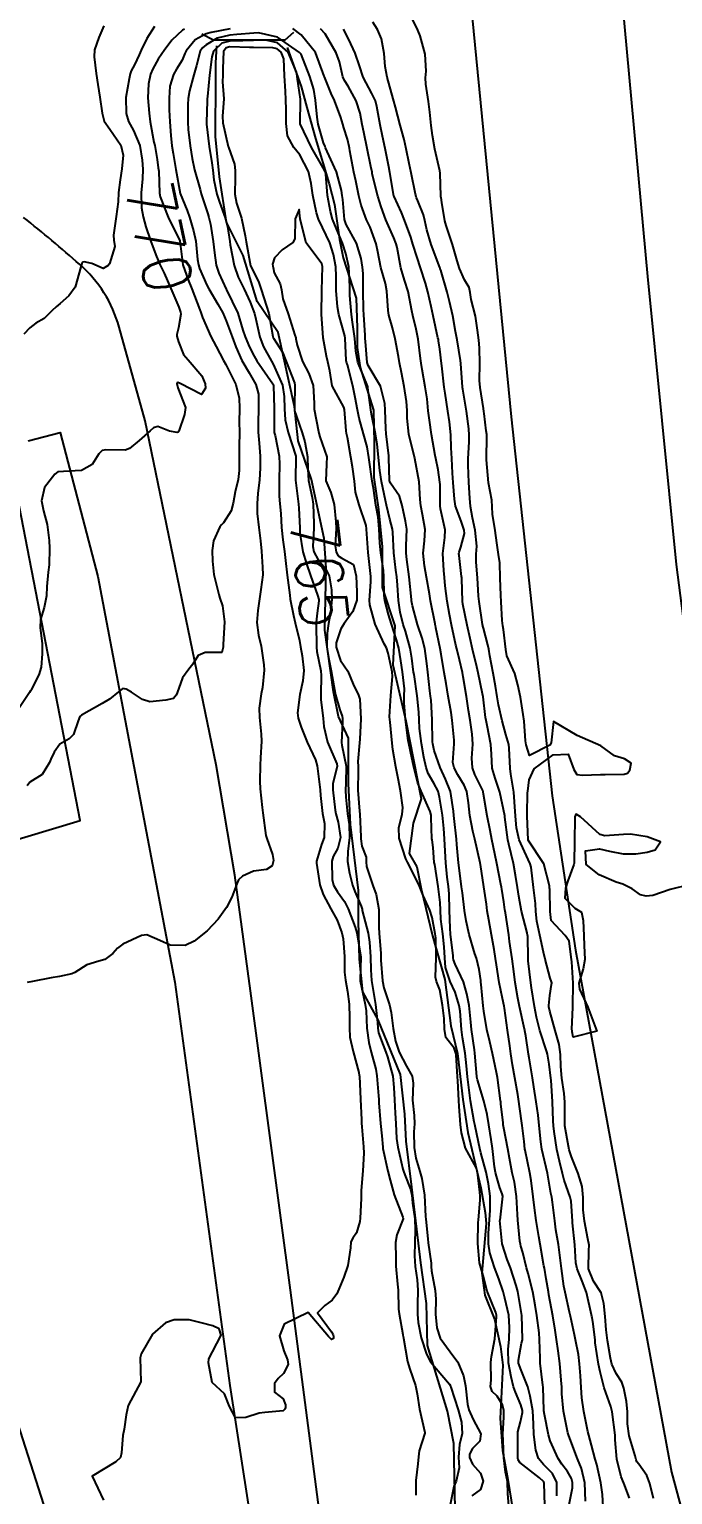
# Model space of a CAD drawing. Header units: metres. Extents: x 318500 to 325275, y 7408834 to 7428799.
# Drawn here: x 321508 to 321562.2, y 7423663.8 to 7423787.1 of the extents above; entities that cross this region are included whole.
import ezdxf
from ezdxf.enums import TextEntityAlignment as Align

# ---------------------------------------------------------------- set-up
doc = ezdxf.new("R2010")
doc.units = ezdxf.units.M
doc.header["$MEASUREMENT"] = 0
for name, color, linetype in [('Cotas', 45, 'Continuous'), ('Curvas de Nivel 1m', 11, 'Continuous'), ('Curvas de Nivel 5m', 15, 'Continuous'), ('Edificações', 30, 'Continuous'), ('Estação', 45, 'Continuous'), ('Hidrografia', 140, 'Continuous'), ('Pontes_Viadutos_Tubos', 190, 'Continuous'), ('Vias Primárias', 230, 'Continuous')]:
    doc.layers.add(name, color=color, linetype=linetype)
doc.styles.add('Style-STANDARD', font='STANDARD.shx')

msp = doc.modelspace()

# ---------------------------------------------------------------- linework, layer by layer
at = {"layer": 'Curvas de Nivel 1m', "flags": 128}
for points, elevation in [([(321514.28, 7423787.36), (321513.87, 7423786.4), (321513.51, 7423785.36), (321513.48, 7423784.77), (321513.66, 7423783.36), (321513.8, 7423782.42), (321513.97, 7423781.36), (321514.15, 7423780.03), (321514.33, 7423779.35), (321514.8, 7423778.68), (321515.72, 7423777.34), (321515.92, 7423776.48), (321515.82, 7423775.33), (321515.66, 7423774.42), (321515.53, 7423773.34), (321515.49, 7423772.57), (321515.33, 7423771.34), (321515.11, 7423769.77), (321515.13, 7423769.34), (321515.21, 7423768.8), (321514.78, 7423767.35), (321514.65, 7423767.2), (321514.24, 7423766.95), (321513.27, 7423767.36), (321512.65, 7423767.52), (321512.53, 7423767.49), (321512.44, 7423767.37), (321512.36, 7423767.09), (321511.87, 7423765.38), (321511.36, 7423764.65), (321510.61, 7423764.01), (321510.27, 7423763.74), (321509.95, 7423763.41), (321509.26, 7423762.75), (321508.58, 7423762.36), (321508.06, 7423761.95), (321507.56, 7423761.44)], 771), ([(321560.55, 7423663.45), (321560.24, 7423664.72), (321560, 7423665.41), (321559.32, 7423666.35), (321559.15, 7423666.56), (321559.09, 7423666.73), (321559.01, 7423667.05), (321558.52, 7423668.74), (321558.37, 7423669.74), (321558.36, 7423670.75), (321558.28, 7423671.63), (321558.06, 7423672.75), (321557.89, 7423673.24), (321557.42, 7423673.99), (321557.06, 7423674.76), (321556.93, 7423675.27), (321556.69, 7423676.77), (321556.57, 7423677.66), (321556.48, 7423678.77), (321556.38, 7423679.88), (321556.14, 7423680.77), (321555.52, 7423681.75), (321555.09, 7423682.79), (321555.11, 7423684.34), (321555.13, 7423684.79), (321555.04, 7423685.31), (321554.74, 7423686.79), (321554.65, 7423687.75), (321554.64, 7423688.79), (321554.54, 7423689.71), (321554.21, 7423690.8), (321553.66, 7423692.2), (321553.46, 7423692.81), (321553.39, 7423693.1), (321553.08, 7423694.82), (321553.08, 7423696.18), (321553.09, 7423696.82), (321553.03, 7423697.53), (321552.85, 7423698.82), (321552.77, 7423699.82), (321552.74, 7423700.83), (321552.63, 7423701.67), (321552.28, 7423702.83), (321551.82, 7423704.47), (321551.75, 7423704.84), (321551.74, 7423704.93), (321551.84, 7423705.78), (321551.98, 7423706.72), (321551.99, 7423706.84), (321551.97, 7423706.94), (321551.86, 7423707.24), (321551.44, 7423708.84), (321551.31, 7423709.43), (321550.98, 7423710.85), (321550.73, 7423712.05), (321550.66, 7423712.85), (321550.62, 7423713.52), (321550.47, 7423714.86), (321550.26, 7423716.59), (321550.18, 7423716.87), (321550, 7423717.23), (321549.25, 7423718.88), (321549.03, 7423719.88), (321548.95, 7423720.88), (321548.87, 7423722.07), (321548.79, 7423722.88), (321548.55, 7423724.42), (321548.5, 7423724.89), (321548.41, 7423726.59), (321548.37, 7423726.89), (321548.13, 7423727.74), (321547.82, 7423728.89), (321547.52, 7423730.25), (321547.41, 7423730.9), (321547.26, 7423731.82), (321547.07, 7423732.91), (321546.78, 7423734.35), (321546.69, 7423734.91), (321546.62, 7423735.3), (321546.25, 7423736.68), (321546.2, 7423736.87), (321546.19, 7423736.92), (321546.17, 7423737.01), (321545.88, 7423738.93), (321545.83, 7423739.38), (321545.74, 7423740.93), (321545.64, 7423742.25), (321545.63, 7423742.93), (321545.68, 7423743.59), (321545.56, 7423744.93), (321545.33, 7423745.98), (321545.16, 7423746.94), (321545.1, 7423747.64), (321545.01, 7423748.94), (321544.96, 7423750.41), (321544.97, 7423750.94), (321545.04, 7423752.36), (321545.04, 7423752.94), (321545, 7423753.47), (321544.81, 7423754.95), (321544.52, 7423756.79), (321544.49, 7423756.95), (321544.49, 7423756.98), (321544.34, 7423758.95), (321544.3, 7423759.2), (321544.02, 7423760.96), (321543.9, 7423761.64), (321543.66, 7423762.96), (321543.4, 7423764.18), (321543.19, 7423764.96), (321542.65, 7423766.81), (321542.61, 7423766.93), (321542.6, 7423766.97), (321542.57, 7423767.05), (321541.85, 7423768.98), (321541.48, 7423770.21), (321541.31, 7423770.99), (321541.2, 7423771.48), (321540.73, 7423772.64), (321540.61, 7423772.89), (321540.57, 7423773), (321540.52, 7423773.22), (321540.16, 7423775.01), (321539.99, 7423775.79), (321539.74, 7423777.02), (321539.58, 7423777.8), (321539.24, 7423779.02), (321538.83, 7423780.52), (321538.7, 7423781.03), (321538.64, 7423781.23), (321538.15, 7423783.04), (321537.96, 7423783.96), (321537.89, 7423785.04), (321537.67, 7423786.28), (321537.33, 7423787.05), (321536.93, 7423787.67)], 771), ([(321563.55, 7423715.1), (321561.96, 7423714.71), (321560.49, 7423714.19), (321559.95, 7423714.15), (321559.46, 7423714.24), (321558.75, 7423714.75), (321557.97, 7423715.16), (321557.41, 7423715.33), (321555.98, 7423715.95), (321554.9, 7423716.8), (321554.84, 7423717.97), (321556.01, 7423718.12), (321556.85, 7423717.94), (321558, 7423717.7), (321559.06, 7423717.69), (321560.01, 7423717.85), (321560.7, 7423718.04), (321561.15, 7423718.72), (321560.02, 7423719.13), (321558.62, 7423719.35), (321558.03, 7423719.33), (321556.45, 7423719.21), (321556.03, 7423719.34), (321554.4, 7423720.81), (321554.04, 7423721.05), (321553.95, 7423720.91), (321553.93, 7423720.81), (321553.93, 7423720.7), (321553.9, 7423718.81), (321553.88, 7423716.93), (321553.86, 7423716.81), (321553.35, 7423715.43), (321553.14, 7423714.82), (321553.09, 7423713.97), (321553.94, 7423713.12), (321554.51, 7423712.8), (321554.63, 7423712.1), (321554.69, 7423710.8), (321554.72, 7423709.98), (321554.77, 7423708.8), (321554.63, 7423708.04), (321554.28, 7423706.81), (321554.33, 7423706.33), (321555.03, 7423704.79), (321555.8, 7423702.78), (321553.79, 7423702.28), (321553.72, 7423702.73), (321553.7, 7423702.81), (321553.68, 7423702.93), (321553.77, 7423704.81), (321553.77, 7423704.87), (321553.79, 7423706.81), (321553.67, 7423708.61), (321553.66, 7423708.81), (321553.45, 7423710.36), (321553.13, 7423710.82), (321551.93, 7423712.1), (321551.87, 7423712.84), (321551.82, 7423714.7), (321551.81, 7423714.84), (321551.8, 7423715.01), (321551.33, 7423716.85), (321550.02, 7423718.84), (321550.01, 7423718.87), (321550, 7423718.89), (321549.91, 7423720.87), (321549.91, 7423721), (321549.96, 7423722.87), (321549.97, 7423722.97), (321550.08, 7423723.93), (321550.52, 7423724.86), (321552.11, 7423726.03), (321553.38, 7423726.09), (321553.84, 7423724.81), (321554.09, 7423724.37), (321554.59, 7423724.31), (321556.09, 7423724.39), (321556.49, 7423724.38), (321558.09, 7423724.4), (321558.36, 7423724.49), (321558.57, 7423724.75), (321558.67, 7423725.32), (321558.11, 7423725.71), (321557.28, 7423725.94), (321556.12, 7423726.79), (321554.13, 7423727.65), (321552.15, 7423728.84), (321551.93, 7423727.03), (321551.83, 7423726.84), (321550.11, 7423725.97), (321549.83, 7423726.87), (321549.79, 7423727.21), (321549.67, 7423728.87), (321549.6, 7423729.43), (321549.35, 7423730.88), (321549.14, 7423731.93), (321548.88, 7423732.88), (321548.22, 7423734.37), (321548.12, 7423734.89), (321547.94, 7423736.58), (321547.88, 7423736.9), (321547.81, 7423737.34), (321547.73, 7423738.9), (321547.7, 7423739.48), (321547.65, 7423740.9), (321547.61, 7423742.18), (321547.52, 7423742.9), (321547.38, 7423743.87), (321547.24, 7423744.91), (321547.01, 7423746.28), (321546.98, 7423746.91), (321546.95, 7423747.47), (321546.68, 7423748.92), (321546.51, 7423750.85), (321546.51, 7423750.92), (321546.54, 7423752.85), (321546.54, 7423752.92), (321546.53, 7423752.98), (321546.47, 7423753.29), (321546.31, 7423754.74), (321546.28, 7423754.92), (321546.25, 7423755.17), (321545.97, 7423756.93), (321545.92, 7423757.54), (321545.93, 7423758.93), (321545.92, 7423760.29), (321545.86, 7423760.93), (321545.74, 7423761.77), (321545.57, 7423762.94), (321545.22, 7423764.34), (321545.13, 7423764.94), (321545.03, 7423765.34), (321544.64, 7423765.99), (321544.23, 7423766.95), (321544.03, 7423767.59), (321543.65, 7423768.96), (321543.1, 7423770.57), (321542.98, 7423770.97), (321542.73, 7423772.5), (321542.68, 7423772.92), (321542.67, 7423772.97), (321542.66, 7423773.04), (321542.6, 7423774.97), (321542.57, 7423775.17), (321542.14, 7423776.98), (321541.95, 7423778.13), (321541.83, 7423778.98), (321541.72, 7423780.1), (321541.61, 7423780.99), (321541.4, 7423782.46), (321541.38, 7423782.99), (321541.43, 7423783.55), (321541.33, 7423784.99), (321540.91, 7423786.53), (321540.73, 7423787), (321540.13, 7423788.21)], 772), ([(321524.92, 7423787.13), (321523.33, 7423786.82), (321522.91, 7423786.69), (321521.97, 7423786.19), (321521.22, 7423785.27), (321521.12, 7423785.03), (321520.88, 7423784.48), (321520.42, 7423783.72), (321520.17, 7423783.28), (321519.85, 7423782.28), (321519.78, 7423781.28), (321519.79, 7423780.31), (321519.84, 7423779.28), (321519.93, 7423778.15), (321520.02, 7423777.28), (321520.12, 7423776.62), (321520.36, 7423775.27), (321520.73, 7423773.27), (321521.3, 7423771.84), (321521.5, 7423771.26), (321521.83, 7423770.11), (321522.03, 7423769.25), (321522.19, 7423767.72), (321522.25, 7423767.25), (321522.35, 7423766.95), (321522.64, 7423766.26), (321522.95, 7423765.55), (321523.12, 7423765.23), (321523.88, 7423763.95), (321524.3, 7423763.21), (321524.59, 7423762.55), (321525.09, 7423761.2), (321525.41, 7423760.35), (321525.92, 7423759.2), (321526.53, 7423758.18), (321527.1, 7423757.18), (321527.3, 7423756.39), (321527.32, 7423755.18), (321527.27, 7423753.97), (321527.28, 7423753.18), (321527.37, 7423752.26), (321527.44, 7423751.17), (321527.45, 7423750.15), (321527.4, 7423749.18), (321527.26, 7423748.03), (321527.19, 7423747.17), (321527.21, 7423746.33), (321527.34, 7423745.17), (321527.48, 7423744.03), (321527.56, 7423743.17), (321527.66, 7423741.83), (321527.67, 7423741.17), (321527.52, 7423739.94), (321527.39, 7423739.17), (321527.26, 7423738.17), (321527.16, 7423737.17), (321527.32, 7423736.09), (321527.53, 7423735.17), (321527.76, 7423733.61), (321527.78, 7423733.16), (321527.65, 7423731.7), (321527.54, 7423731.17), (321527.37, 7423729.96), (321527.39, 7423729.17), (321527.54, 7423727.76), (321527.56, 7423727.17), (321527.49, 7423725.78), (321527.46, 7423725.17), (321527.42, 7423723.82), (321527.44, 7423723.17), (321527.61, 7423721.6), (321527.67, 7423721.16), (321527.93, 7423719.24), (321527.95, 7423719.16), (321528.01, 7423719), (321528.5, 7423717.66), (321528.57, 7423717.15), (321528.45, 7423716.68), (321527.98, 7423716.39), (321526.9, 7423716.25), (321525.97, 7423715.83), (321525.64, 7423715.51), (321525.48, 7423715.19), (321525.07, 7423714.06), (321524.61, 7423713.2), (321523.92, 7423712.22), (321522.99, 7423711.22), (321521.9, 7423710.35), (321521.13, 7423710), (321519.89, 7423710.01), (321519.02, 7423710.4), (321517.9, 7423710.88), (321517.45, 7423710.84), (321515.89, 7423710.11), (321515.45, 7423709.76), (321515.05, 7423709.33), (321514.39, 7423708.82), (321513.87, 7423708.68), (321512.86, 7423708.36), (321511.86, 7423707.73), (321511.61, 7423707.62), (321510.55, 7423707.39), (321509.85, 7423707.26), (321508.29, 7423706.97), (321507.84, 7423706.87)], 768), ([(321521.09, 7423787.1), (321520.92, 7423787), (321520.03, 7423786.15), (321519.36, 7423785.29), (321519.17, 7423785), (321518.88, 7423784.56), (321518.41, 7423783.76), (321518.22, 7423783.3), (321518.04, 7423782.49), (321518, 7423781.3), (321518.1, 7423780.02), (321518.2, 7423779.3), (321518.5, 7423777.58), (321518.58, 7423777.29), (321518.62, 7423777.14), (321518.77, 7423776.11), (321518.88, 7423775.41), (321518.9, 7423775.29), (321518.92, 7423775.13), (321518.97, 7423773.29), (321519.03, 7423772.98), (321519.71, 7423771.28), (321520.68, 7423769.27), (321520.95, 7423767.27), (321521.38, 7423766), (321521.7, 7423765.25), (321522.38, 7423763.47), (321522.45, 7423763.24), (321522.59, 7423762.82), (321523.31, 7423761.23), (321523.74, 7423760.4), (321524.36, 7423759.21), (321524.55, 7423758.88), (321525.4, 7423757.2), (321525.67, 7423756.04), (321525.7, 7423755.2), (321525.69, 7423753.99), (321525.7, 7423753.2), (321525.69, 7423751.96), (321525.67, 7423751.2), (321525.67, 7423749.95), (321525.6, 7423749.2), (321525.35, 7423748.15), (321525.17, 7423747.2), (321525.02, 7423746.56), (321524.36, 7423745.54), (321524.2, 7423745.38), (321524.06, 7423745.21), (321523.53, 7423744.03), (321523.42, 7423743.22), (321523.43, 7423742.33), (321523.55, 7423741.22), (321523.98, 7423739.52), (321524.07, 7423739.21), (321524.27, 7423738.57), (321524.44, 7423737.21), (321524.33, 7423735.31), (321524.33, 7423735.21), (321524.33, 7423735.1), (321524.22, 7423734.64), (321522.82, 7423734.63), (321522.22, 7423734.4), (321521.78, 7423733.67), (321521.46, 7423733.25), (321520.92, 7423732.52), (321520.47, 7423731.26), (321520.39, 7423731.04), (321520.17, 7423730.77), (321519.51, 7423730.62), (321518.16, 7423730.49), (321517.55, 7423730.68), (321516.63, 7423731.31), (321516.17, 7423731.57), (321515.88, 7423731.62), (321515.54, 7423731.33), (321514.78, 7423730.72), (321514.16, 7423730.34), (321512.4, 7423729.37), (321512.27, 7423729.25), (321512.14, 7423728.9), (321511.75, 7423727.75), (321511.37, 7423727.38), (321510.59, 7423726.92), (321510.1, 7423726.26), (321509.82, 7423725.67), (321509.71, 7423725.4), (321509.11, 7423724.38), (321508.07, 7423723.72), (321507.85, 7423723.42)], 769), ([(321553.43, 7423662.81), (321553.74, 7423664.36), (321553.75, 7423664.8), (321553.65, 7423665.15), (321553.31, 7423665.74), (321552.85, 7423666.35), (321552.53, 7423666.82), (321551.86, 7423668.31), (321551.71, 7423668.83), (321551.38, 7423670.52), (321551.33, 7423670.84), (321551.33, 7423670.89), (321551.26, 7423672.84), (321551.24, 7423673), (321551.02, 7423674.84), (321551.01, 7423675.27), (321550.97, 7423676.84), (321550.92, 7423677.39), (321550.74, 7423678.85), (321550.61, 7423679.73), (321550.39, 7423680.85), (321550, 7423682.38), (321549.88, 7423682.86), (321549.55, 7423684.17), (321549.4, 7423684.7), (321549.36, 7423684.86), (321549.32, 7423685.11), (321549.13, 7423686.87), (321549.1, 7423687.36), (321549.03, 7423688.87), (321548.85, 7423690.09), (321548.65, 7423690.87), (321548.44, 7423692.1), (321548.31, 7423692.88), (321547.95, 7423694.63), (321547.91, 7423694.89), (321547.89, 7423695.07), (321547.72, 7423696.66), (321547.7, 7423696.87), (321547.69, 7423696.89), (321547.68, 7423696.93), (321547.42, 7423698.89), (321547.35, 7423699.31), (321547.01, 7423700.9), (321546.78, 7423701.89), (321546.53, 7423702.91), (321546.27, 7423704.47), (321546.22, 7423704.91), (321546.06, 7423706.71), (321546.03, 7423706.92), (321546.01, 7423707.06), (321545.87, 7423707.98), (321545.65, 7423708.92), (321545.53, 7423709.28), (321545.03, 7423710.93), (321544.8, 7423712.06), (321544.65, 7423712.93), (321544.47, 7423714.42), (321544.41, 7423714.94), (321544.17, 7423716.76), (321544.15, 7423716.94), (321544.01, 7423718.5), (321543.97, 7423718.94), (321543.78, 7423720.68), (321543.74, 7423720.94), (321543.71, 7423721.28), (321543.46, 7423722.96), (321543.06, 7423723.98), (321542.59, 7423724.97), (321542.11, 7423726.39), (321541.97, 7423726.97), (321541.95, 7423727.14), (321541.94, 7423728.97), (321541.83, 7423730.64), (321541.79, 7423730.98), (321541.73, 7423731.42), (321541.56, 7423732.98), (321541.47, 7423733.72), (321541.3, 7423734.98), (321541.1, 7423735.85), (321540.7, 7423736.99), (321540.27, 7423738.57), (321540.2, 7423739), (321540.19, 7423739.09), (321539.98, 7423741), (321539.8, 7423742.48), (321539.74, 7423743.01), (321539.74, 7423743.61), (321539.8, 7423745.01), (321539.69, 7423745.69), (321539.41, 7423747.01), (321539.18, 7423747.8), (321538.41, 7423748.9), (321538.36, 7423749.03), (321538.35, 7423749.09), (321538.29, 7423751.03), (321538.28, 7423751.2), (321538.07, 7423753.03), (321538.03, 7423753.48), (321537.98, 7423755.04), (321537.95, 7423755.58), (321537.59, 7423757.04), (321536.55, 7423758.78), (321536.45, 7423759.05), (321536.33, 7423760.81), (321536.3, 7423761.05), (321536.28, 7423761.35), (321536.17, 7423763.06), (321536.15, 7423763.51), (321536.13, 7423765.06), (321536.11, 7423766.53), (321536.06, 7423767.06), (321535.94, 7423767.78), (321535.56, 7423769.07), (321534.7, 7423770.66), (321534.56, 7423771.08), (321534.4, 7423772.75), (321534.36, 7423773.09), (321534.3, 7423773.52), (321533.88, 7423775.09), (321533.09, 7423776.8), (321532.96, 7423777.11), (321532.91, 7423777.23), (321532.79, 7423777.53), (321532.34, 7423779.11), (321532.26, 7423779.68), (321532.12, 7423781.12), (321531.97, 7423782), (321531.64, 7423783.12), (321530.89, 7423784.99), (321530.77, 7423785.13), (321528.91, 7423786.43), (321527.31, 7423786.79), (321526.91, 7423786.76), (321525.48, 7423786.63), (321524.91, 7423786.59), (321523.82, 7423786.32), (321522.9, 7423785.76), (321522.61, 7423785.53), (321522.41, 7423785.25), (321522.09, 7423784.03), (321521.86, 7423783.25), (321521.49, 7423781.91), (321521.39, 7423781.26), (321521.36, 7423780.74), (321521.37, 7423779.26), (321521.4, 7423778.66), (321521.55, 7423777.26), (321521.72, 7423776.21), (321521.93, 7423775.25), (321522.39, 7423773.59), (321522.49, 7423773.24), (321522.55, 7423773.07), (321522.72, 7423772.57), (321523.04, 7423771.56), (321523.13, 7423771.23), (321523.26, 7423770.68), (321523.5, 7423769.23), (321523.61, 7423768.28), (321523.75, 7423767.22), (321523.98, 7423766.55), (321524.6, 7423765.21), (321524.63, 7423765.16), (321525.57, 7423763.2), (321526, 7423761.77), (321526.19, 7423761.19), (321526.56, 7423760.33), (321526.94, 7423759.57), (321527.17, 7423759.18), (321528.52, 7423757.24), (321528.56, 7423757.16), (321528.57, 7423757.11), (321528.63, 7423755.16), (321528.63, 7423753.31), (321528.64, 7423753.16), (321528.72, 7423752.91), (321529.04, 7423751.15), (321529.08, 7423750.5), (321529.05, 7423749.15), (321529.05, 7423747.8), (321529.1, 7423747.15), (321529.18, 7423746.34), (321529.26, 7423745.15), (321529.37, 7423744.12), (321529.49, 7423743.14), (321529.57, 7423742.39), (321529.71, 7423741.14), (321529.94, 7423739.48), (321529.99, 7423739.13), (321530.26, 7423737.75), (321530.41, 7423737.13), (321530.75, 7423735.64), (321530.85, 7423735.12), (321530.98, 7423734.36), (321531.13, 7423733.12), (321531.04, 7423732.26), (321530.8, 7423731.12), (321530.6, 7423729.57), (321530.64, 7423729.12), (321530.89, 7423728.37), (321531.42, 7423727.11), (321532.1, 7423725.6), (321532.26, 7423725.1), (321532.29, 7423724.89), (321532.5, 7423723.1), (321532.54, 7423722.62), (321532.71, 7423721.09), (321532.87, 7423720.25), (321532.84, 7423719.09), (321532.61, 7423718.49), (321532.19, 7423717.1), (321532.18, 7423716.91), (321532.46, 7423715.1), (321532.76, 7423714.29), (321533.41, 7423713.09), (321533.93, 7423712.11), (321534.32, 7423711.07), (321534.43, 7423710.55), (321534.54, 7423709.07), (321534.55, 7423707.76), (321534.62, 7423707.07), (321534.81, 7423706.11), (321534.93, 7423705.06), (321534.97, 7423703.91), (321534.96, 7423703.06), (321535, 7423702.27), (321535.27, 7423701.06), (321535.75, 7423699.3), (321535.79, 7423699.05), (321535.8, 7423699), (321535.89, 7423697.05), (321535.97, 7423695.31), (321535.99, 7423695.05), (321536.02, 7423694.73), (321536.15, 7423693.04), (321536.18, 7423692.52), (321536.09, 7423691.04), (321535.96, 7423689.38), (321535.96, 7423689.04), (321535.96, 7423688.7), (321535.88, 7423687.05), (321535.85, 7423686.78), (321535.57, 7423685.82), (321535.25, 7423685.36), (321535.08, 7423685.06), (321535.05, 7423684.56), (321534.82, 7423683.06), (321534.5, 7423682.09), (321534.08, 7423681.07), (321533.9, 7423680.68), (321533.5, 7423680.14), (321532.88, 7423679.69), (321532.28, 7423679.09), (321533.46, 7423677.48), (321533.6, 7423677.22), (321533.63, 7423677.08), (321533.61, 7423676.92), (321533.46, 7423676.83), (321533.19, 7423677.08), (321531.48, 7423679.1), (321529.47, 7423678.12), (321529.07, 7423677.14), (321529.44, 7423675.89), (321529.76, 7423675.12), (321529.8, 7423674.75), (321529.41, 7423673.98), (321528.97, 7423673.57), (321528.67, 7423673.14), (321528.67, 7423672.42), (321529.39, 7423671.84), (321529.59, 7423671.33), (321529.58, 7423671.13), (321529.53, 7423670.98), (321529.38, 7423670.83), (321527.84, 7423670.69), (321527.37, 7423670.63), (321526.25, 7423670.28), (321525.37, 7423670.25), (321524.87, 7423671.19), (321524.46, 7423672.26), (321523.4, 7423673.21), (321523.09, 7423674.88), (321523.12, 7423675.21), (321523.44, 7423675.79), (321524.17, 7423677.2), (321523.99, 7423677.73), (321523.47, 7423677.98), (321522.48, 7423678.24), (321521.47, 7423678.5), (321520.22, 7423678.5), (321519.47, 7423678.23), (321518.4, 7423677.28), (321517.44, 7423675.63), (321517.35, 7423675.29), (321517.4, 7423673.29), (321516.33, 7423671.3), (321516.16, 7423670.51), (321516, 7423669.3), (321515.88, 7423668.77), (321515.78, 7423667.31), (321515.7, 7423666.92), (321515.31, 7423666.54), (321513.3, 7423665.34), (321514.27, 7423663.32)], 767), ([(321552.42, 7423663.69), (321552.41, 7423664.82), (321552.06, 7423665.58), (321551.31, 7423666.33), (321550.88, 7423666.84), (321550.65, 7423667.52), (321550.48, 7423668.85), (321550.47, 7423669.74), (321550.39, 7423670.85), (321550.17, 7423672.08), (321549.98, 7423672.85), (321549.42, 7423674.25), (321549.2, 7423674.86), (321549.19, 7423675.11), (321549.46, 7423676.54), (321549.52, 7423676.8), (321549.52, 7423676.86), (321549.48, 7423678.86), (321549.14, 7423680.87), (321549, 7423681.39), (321548.51, 7423682.88), (321548.25, 7423683.58), (321547.81, 7423684.89), (321547.63, 7423686.84), (321547.64, 7423686.89), (321547.86, 7423688.64), (321547.87, 7423688.89), (321547.82, 7423689.09), (321547.63, 7423689.61), (321547.34, 7423690.59), (321547.26, 7423690.9), (321547.18, 7423691.37), (321547.01, 7423692.9), (321546.9, 7423693.68), (321546.7, 7423694.9), (321546.56, 7423695.76), (321546.27, 7423696.91), (321545.75, 7423698.7), (321545.7, 7423698.92), (321545.7, 7423698.97), (321545.53, 7423700.92), (321545.5, 7423701.21), (321545.24, 7423702.93), (321545.18, 7423703.55), (321545.04, 7423704.93), (321544.85, 7423705.93), (321544.56, 7423706.93), (321543.87, 7423708.41), (321543.72, 7423708.78), (321543.7, 7423708.94), (321543.69, 7423709.13), (321543.47, 7423710.95), (321543.43, 7423711.44), (321543.39, 7423712.95), (321543.35, 7423714.35), (321543.3, 7423714.95), (321543.19, 7423715.74), (321543.09, 7423716.95), (321543.03, 7423717.93), (321542.96, 7423718.96), (321542.9, 7423719.83), (321542.79, 7423720.96), (321542.55, 7423722.48), (321542.42, 7423722.97), (321542.08, 7423723.64), (321541.58, 7423724.47), (321541.42, 7423724.98), (321541.24, 7423725.85), (321541.02, 7423726.99), (321540.87, 7423728.26), (321540.84, 7423728.99), (321540.8, 7423729.63), (321540.66, 7423730.99), (321540.4, 7423732.8), (321540.37, 7423733), (321540.22, 7423734.17), (321540.07, 7423735), (321539.67, 7423736.43), (321539.49, 7423737.01), (321539.23, 7423738.05), (321539.09, 7423739.02), (321539.01, 7423740.31), (321538.95, 7423741.02), (321538.87, 7423741.58), (321538.69, 7423743.02), (321538.62, 7423744.76), (321538.59, 7423745.03), (321538.37, 7423745.86), (321538.08, 7423747.03), (321537.99, 7423747.44), (321537.65, 7423749.04), (321537.51, 7423749.95), (321537.42, 7423751.04), (321537.29, 7423752.21), (321537.15, 7423753.04), (321536.83, 7423754.71), (321536.77, 7423755.05), (321536.52, 7423756.91), (321536.5, 7423757.05), (321536.48, 7423757.09), (321535.68, 7423759.06), (321535.5, 7423760.01), (321535.42, 7423761.07), (321535.23, 7423762.44), (321535.15, 7423763.07), (321535, 7423764.69), (321534.99, 7423765.07), (321534.99, 7423765.43), (321534.9, 7423767.08), (321534.67, 7423768.21), (321534.38, 7423769.08), (321534.16, 7423769.61), (321533.55, 7423771.1), (321533.37, 7423771.75), (321533.13, 7423773.1), (321532.97, 7423774.89), (321532.92, 7423775.11), (321532.76, 7423775.41), (321531.78, 7423777.12), (321530.81, 7423779.13), (321530.85, 7423781.12), (321530.84, 7423781.2), (321530.59, 7423782.87), (321530.57, 7423783.13), (321530.52, 7423783.48), (321529.8, 7423785.15), (321528.9, 7423785.93), (321527.92, 7423786.16), (321526.9, 7423786.14), (321526, 7423786.1), (321524.9, 7423786.08), (321524.22, 7423785.9), (321523.53, 7423785.23), (321523.37, 7423784.75), (321523.2, 7423783.23), (321523.01, 7423781.41), (321523, 7423781.24), (321523, 7423781.07), (321522.93, 7423779.24), (321522.94, 7423779.1), (321523.16, 7423777.23), (321523.39, 7423775.85), (321523.47, 7423775.23), (321523.56, 7423774.41), (321523.79, 7423773.22), (321524.02, 7423772.52), (321524.51, 7423771.21), (321524.7, 7423770.48), (321524.9, 7423769.21), (321524.94, 7423768.94), (321525.26, 7423767.2), (321525.61, 7423766.23), (321526.1, 7423765.2), (321526.61, 7423764.11), (321526.97, 7423763.18), (321527.09, 7423762.69), (321527.42, 7423761.18), (321527.74, 7423760.35), (321528.41, 7423759.16), (321528.55, 7423758.91), (321529.32, 7423757.15), (321529.48, 7423756.17), (321529.49, 7423755.15), (321529.55, 7423754.22), (321529.8, 7423753.14), (321530.44, 7423751.16), (321530.45, 7423751.13), (321530.42, 7423749.13), (321530.69, 7423747.13), (321530.71, 7423746.8), (321530.79, 7423745.13), (321530.8, 7423744.68), (321531.03, 7423743.12), (321531.34, 7423742.1), (321531.68, 7423741.12), (321532.29, 7423739.46), (321532.38, 7423739.1), (321532.38, 7423738.99), (321532.26, 7423737.96), (321532.16, 7423737.2), (321532.16, 7423737.1), (321532.17, 7423737.02), (321532.18, 7423735.1), (321532.22, 7423734.74), (321532.55, 7423733.1), (321532.58, 7423732.71), (321532.55, 7423731.1), (321532.57, 7423730.69), (321532.75, 7423729.09), (321532.8, 7423728.43), (321533.11, 7423727.09), (321533.9, 7423725.27), (321533.93, 7423725.08), (321533.57, 7423723.6), (321533.56, 7423723.09), (321533.75, 7423721.38), (321533.81, 7423721.08), (321534.03, 7423720.37), (321534.21, 7423719.08), (321534, 7423718.17), (321533.6, 7423717.48), (321533.49, 7423717.09), (321533.51, 7423715.54), (321533.62, 7423715.08), (321533.95, 7423714.52), (321534.55, 7423713.68), (321534.86, 7423713.07), (321535.46, 7423711.52), (321535.59, 7423711.05), (321535.88, 7423709.36), (321535.91, 7423709.05), (321535.88, 7423707.07), (321535.88, 7423707.05), (321535.88, 7423707.03), (321536.3, 7423705.04), (321536.36, 7423704.5), (321536.44, 7423703.04), (321536.59, 7423701.84), (321536.79, 7423701.03), (321537.19, 7423699.6), (321537.28, 7423699.03), (321537.41, 7423697.34), (321537.43, 7423697.02), (321537.45, 7423696.75), (321537.59, 7423695.02), (321537.68, 7423693.97), (321537.77, 7423693.02), (321537.78, 7423692.9), (321538.21, 7423691.01), (321538.4, 7423690.24), (321538.73, 7423689.01), (321539.47, 7423687.13), (321539.48, 7423687), (321538.94, 7423685.64), (321538.85, 7423685.01), (321538.86, 7423683.69), (321538.88, 7423683.01), (321539.01, 7423681.51), (321539.06, 7423681), (321539.1, 7423679.39), (321539.14, 7423679), (321539.46, 7423677.26), (321539.5, 7423677.04), (321539.51, 7423677), (321539.52, 7423676.94), (321539.86, 7423674.99), (321540.06, 7423674.35), (321540.53, 7423672.98), (321540.67, 7423672.26), (321540.87, 7423670.98), (321541.31, 7423669.02), (321541.3, 7423668.97), (321540.82, 7423667.48), (321540.77, 7423666.98), (321540.72, 7423666.38), (321540.55, 7423664.98), (321540.54, 7423663.73)], 766), ([(321554.83, 7423663.23), (321554.77, 7423664.79), (321554.5, 7423665.98), (321554.16, 7423666.8), (321553.42, 7423668.73), (321553.4, 7423668.81), (321553.35, 7423668.98), (321552.97, 7423670.82), (321552.85, 7423672.28), (321552.84, 7423672.82), (321552.79, 7423673.43), (321552.66, 7423674.82), (321552.52, 7423675.9), (321552.4, 7423676.83), (321552.28, 7423677.64), (321552.08, 7423678.83), (321551.75, 7423680.59), (321551.71, 7423680.84), (321551.53, 7423681.94), (321551.37, 7423682.84), (321551.33, 7423683.05), (321551.03, 7423684.85), (321550.91, 7423685.51), (321550.67, 7423686.85), (321550.53, 7423687.92), (321550.43, 7423688.85), (321550.26, 7423690.23), (321550.15, 7423690.85), (321549.76, 7423692.77), (321549.74, 7423692.86), (321549.68, 7423693.5), (321549.51, 7423694.86), (321549.28, 7423696.44), (321549.23, 7423696.87), (321549.15, 7423697.45), (321548.89, 7423698.87), (321548.7, 7423699.94), (321548.55, 7423700.88), (321548.46, 7423701.55), (321548.28, 7423702.88), (321548.01, 7423704.71), (321547.98, 7423704.89), (321547.84, 7423705.54), (321547.57, 7423706.89), (321547.34, 7423708.36), (321547.26, 7423708.9), (321547.14, 7423709.65), (321546.92, 7423710.9), (321546.7, 7423712.14), (321546.57, 7423712.91), (321546.49, 7423713.46), (321546.28, 7423714.92), (321545.99, 7423716.82), (321545.97, 7423716.92), (321545.97, 7423716.94), (321545.51, 7423718.93), (321545.36, 7423719.6), (321545.11, 7423720.93), (321544.99, 7423722), (321544.84, 7423722.94), (321544.61, 7423723.48), (321544.08, 7423724.36), (321543.77, 7423724.95), (321543.67, 7423725.38), (321543.79, 7423726.95), (321543.79, 7423727.28), (321543.62, 7423728.96), (321543.53, 7423729.59), (321543.28, 7423730.96), (321543.1, 7423732.04), (321542.95, 7423732.96), (321542.68, 7423734.51), (321542.59, 7423734.97), (321542.25, 7423736.71), (321542.2, 7423736.93), (321542.19, 7423736.97), (321542.17, 7423737.05), (321541.8, 7423738.98), (321541.69, 7423739.58), (321541.44, 7423740.98), (321541.27, 7423741.93), (321541.18, 7423742.99), (321541.28, 7423744.05), (321541.34, 7423744.99), (321541.11, 7423746.25), (321540.96, 7423746.99), (321540.92, 7423747.52), (321540.83, 7423748.99), (321540.46, 7423750.97), (321540.46, 7423751), (321540.44, 7423751.07), (321539.95, 7423753.01), (321539.82, 7423754.35), (321539.82, 7423755.01), (321539.76, 7423755.75), (321539.58, 7423757.01), (321539.35, 7423758.21), (321539.19, 7423759.02), (321539.1, 7423759.56), (321538.82, 7423761.03), (321538.58, 7423761.95), (321538.29, 7423763.03), (321538.23, 7423763.41), (321538.12, 7423765.04), (321537.99, 7423765.69), (321537.61, 7423767.04), (321537.36, 7423768.36), (321537.21, 7423769.04), (321536.7, 7423770.43), (321536.41, 7423771.05), (321535.94, 7423772.28), (321535.76, 7423773.06), (321535.5, 7423774.32), (321535.33, 7423775.07), (321535.01, 7423776.85), (321534.97, 7423777.08), (321534.94, 7423777.23), (321534.8, 7423777.82), (321534.5, 7423778.78), (321534.4, 7423779.09), (321534.23, 7423779.67), (321533.72, 7423781.1), (321533.44, 7423781.69), (321532.86, 7423783.07), (321532.85, 7423783.11), (321532.84, 7423783.13), (321532.11, 7423785.12), (321530.91, 7423786.6), (321530.19, 7423787.14)], 768), ([(321556.31, 7423662.77), (321556.25, 7423663.81), (321556.12, 7423664.77), (321555.78, 7423666.31), (321555.66, 7423666.78), (321555.34, 7423667.96), (321555.11, 7423668.78), (321555.03, 7423669.11), (321554.69, 7423670.79), (321554.52, 7423671.92), (321554.46, 7423672.79), (321554.41, 7423673.79), (321554.34, 7423674.8), (321554.23, 7423675.59), (321554, 7423676.8), (321553.9, 7423677.24), (321553.56, 7423678.81), (321553.48, 7423679.13), (321553.11, 7423680.82), (321553.02, 7423681.32), (321552.82, 7423682.82), (321552.68, 7423683.95), (321552.55, 7423684.83), (321552.35, 7423686.06), (321552.24, 7423686.83), (321552.06, 7423688.39), (321551.99, 7423688.83), (321551.92, 7423689.14), (321551.64, 7423690.84), (321551.16, 7423692.85), (321551.07, 7423693.46), (321550.93, 7423694.85), (321550.84, 7423695.72), (321550.68, 7423696.85), (321550.48, 7423698.11), (321550.36, 7423698.85), (321550.08, 7423700.55), (321550.03, 7423700.86), (321549.8, 7423702.39), (321549.74, 7423702.8), (321549.73, 7423702.86), (321549.71, 7423702.95), (321549.29, 7423704.87), (321549.15, 7423705.57), (321548.91, 7423706.87), (321548.79, 7423707.8), (321548.65, 7423708.88), (321548.45, 7423710.33), (321548.38, 7423710.88), (321548.1, 7423712.73), (321548.07, 7423712.89), (321548.05, 7423712.99), (321547.95, 7423713.66), (321547.78, 7423714.72), (321547.76, 7423714.89), (321547.71, 7423715.14), (321547.38, 7423716.9), (321547.21, 7423717.69), (321546.96, 7423718.91), (321546.8, 7423719.68), (321546.56, 7423720.91), (321546.26, 7423722.72), (321546.22, 7423722.92), (321546.18, 7423723.03), (321546.07, 7423723.26), (321545.53, 7423724.37), (321545.32, 7423724.93), (321545.28, 7423725.75), (321545.36, 7423726.93), (321545.3, 7423727.77), (321545.12, 7423728.94), (321544.99, 7423729.77), (321544.81, 7423730.94), (321544.53, 7423732.61), (321544.47, 7423732.95), (321544.22, 7423734.02), (321544, 7423734.95), (321543.93, 7423735.26), (321543.56, 7423736.96), (321543.39, 7423737.83), (321543.2, 7423738.96), (321543.03, 7423740.24), (321542.96, 7423740.96), (321542.9, 7423741.55), (321542.82, 7423742.97), (321542.98, 7423744.33), (321543.02, 7423744.96), (321542.63, 7423746.72), (321542.59, 7423746.97), (321542.59, 7423748.79), (321542.57, 7423748.97), (321542.43, 7423750.01), (321542.24, 7423750.97), (321542.19, 7423751.23), (321541.88, 7423752.98), (321541.69, 7423754.19), (321541.6, 7423754.98), (321541.5, 7423755.99), (321541.35, 7423756.99), (321541.08, 7423758.45), (321541, 7423758.99), (321540.95, 7423759.39), (321540.76, 7423761), (321540.58, 7423761.86), (321540.3, 7423763), (321540.23, 7423763.38), (321539.91, 7423765.01), (321539.61, 7423765.98), (321539.29, 7423767.02), (321538.97, 7423768.73), (321538.89, 7423769.03), (321538.69, 7423769.53), (321538.04, 7423771.04), (321537.64, 7423772.13), (321537.35, 7423773.04), (321536.89, 7423774.91), (321536.87, 7423775.05), (321536.77, 7423775.53), (321536.45, 7423777.06), (321536.17, 7423778.43), (321536.05, 7423779.06), (321535.86, 7423780.03), (321535.54, 7423781.07), (321534.86, 7423782.28), (321534.54, 7423782.76), (321534.4, 7423783.09), (321534.12, 7423784.33), (321533.85, 7423785.1), (321532.91, 7423786.7), (321532.52, 7423787.11)], 769), ([(321548.39, 7423662.87), (321548.3, 7423663.86), (321548.26, 7423664.88), (321548.1, 7423665.67), (321547.97, 7423666.88), (321547.89, 7423668.33), (321547.87, 7423668.88), (321547.96, 7423670.3), (321547.97, 7423670.88), (321547.85, 7423671.35), (321547.39, 7423672.07), (321546.97, 7423672.47), (321546.85, 7423672.9), (321546.88, 7423673.43), (321546.86, 7423674.9), (321546.92, 7423675.42), (321547.21, 7423676.89), (321547.34, 7423678.76), (321547.34, 7423678.89), (321547.28, 7423679.1), (321546.56, 7423680.9), (321546.22, 7423682.22), (321546.02, 7423682.91), (321545.92, 7423683.29), (321545.76, 7423684.92), (321545.81, 7423686.69), (321545.83, 7423686.92), (321545.98, 7423688.55), (321545.98, 7423688.91), (321545.95, 7423689.24), (321545.75, 7423690.92), (321545.65, 7423691.26), (321544.73, 7423692.93), (321544.39, 7423694.23), (321544.32, 7423694.93), (321544.2, 7423696.45), (321544.17, 7423696.94), (321544.08, 7423698.6), (321544.06, 7423698.94), (321543.94, 7423700.78), (321543.92, 7423700.94), (321543.78, 7423701.36), (321543.08, 7423702.24), (321542.96, 7423702.95), (321542.93, 7423703.84), (321542.79, 7423704.96), (321542.56, 7423706.25), (321542.29, 7423706.96), (321542.22, 7423707.33), (321542.27, 7423708.96), (321542.23, 7423710.64), (321542.19, 7423710.97), (321541.93, 7423712.35), (321541.72, 7423712.97), (321541.16, 7423714.19), (321540.85, 7423714.99), (321539.99, 7423716.75), (321539.84, 7423717), (321539.71, 7423717.29), (321539.16, 7423719.01), (321539.12, 7423719.92), (321539.4, 7423721.01), (321539.45, 7423721.61), (321539.25, 7423723.01), (321539.06, 7423724.03), (321538.88, 7423725.01), (321538.63, 7423726.49), (321538.56, 7423727.02), (321538.39, 7423728.78), (321538.36, 7423729.02), (321538.35, 7423729.22), (321538.45, 7423731.03), (321538.58, 7423732.63), (321538.56, 7423733.02), (321538.22, 7423734.58), (321538.08, 7423735.03), (321537.9, 7423735.37), (321537.13, 7423737.04), (321536.68, 7423738.64), (321536.65, 7423739.05), (321536.77, 7423740.58), (321536.76, 7423741.05), (321536.58, 7423742.8), (321536.55, 7423743.05), (321536.4, 7423745.01), (321536.4, 7423745.05), (321536.36, 7423745.34), (321535.78, 7423747.06), (321535.48, 7423748.14), (321535.39, 7423749.07), (321535.23, 7423750.26), (321535.07, 7423751.07), (321534.8, 7423752.74), (321534.72, 7423753.08), (321534.68, 7423753.29), (321534.54, 7423755.08), (321534.49, 7423755.28), (321533.52, 7423757.09), (321533.31, 7423758.33), (321533.16, 7423759.1), (321533.03, 7423759.58), (321532.76, 7423761.11), (321532.6, 7423763.11), (321532.63, 7423765.11), (321532.7, 7423767.11), (321532.65, 7423767.35), (321531.31, 7423769.12), (321530.85, 7423770.99), (321530.83, 7423771.13), (321530.72, 7423771.93), (321530.39, 7423771.13), (321530.37, 7423769.45), (321530.2, 7423769.14), (321529.3, 7423768.52), (321528.66, 7423767.84), (321528.49, 7423767.33), (321528.51, 7423767.16), (321528.54, 7423767.05), (321528.64, 7423766.6), (321529.14, 7423765.66), (321529.24, 7423765.15), (321529.36, 7423764.4), (321529.8, 7423763.14), (321530.37, 7423761.34), (321530.44, 7423761.13), (321530.46, 7423761.03), (321530.56, 7423760.51), (321531.01, 7423759.13), (321531.54, 7423758.12), (321531.91, 7423757.12), (321531.99, 7423755.63), (321531.99, 7423755.12), (321532.35, 7423753.23), (321532.38, 7423753.11), (321532.47, 7423752.79), (321533.06, 7423751.1), (321533.04, 7423750.49), (321532.99, 7423749.1), (321533.4, 7423748.1), (321533.69, 7423747.09), (321533.82, 7423745.63), (321533.84, 7423745.09), (321533.77, 7423743.65), (321533.84, 7423743.09), (321534.03, 7423742.78), (321534.32, 7423742.57), (321535.32, 7423742.06), (321535.53, 7423741.06), (321535.59, 7423739.76), (321535.58, 7423739.06), (321535.24, 7423738.09), (321534.51, 7423737.08), (321534.25, 7423736.64), (321533.85, 7423735.46), (321533.85, 7423735.08), (321534.21, 7423733.98), (321534.84, 7423733.07), (321535.28, 7423731.97), (321535.72, 7423731.06), (321535.83, 7423730.72), (321535.91, 7423729.05), (321535.84, 7423727.34), (321535.8, 7423727.05), (321535.68, 7423725.47), (321535.7, 7423725.06), (321535.71, 7423724.68), (321535.67, 7423723.06), (321535.82, 7423721.28), (321535.84, 7423721.05), (321535.93, 7423719.14), (321535.92, 7423719.05), (321535.92, 7423718.96), (321536, 7423718.36), (321536.36, 7423717.42), (321536.36, 7423717.04), (321536.39, 7423716.64), (321536.93, 7423715.04), (321537.21, 7423714.29), (321537.43, 7423713.03), (321537.43, 7423711.51), (321537.46, 7423711.03), (321537.6, 7423709.31), (321537.62, 7423709.02), (321537.62, 7423708.77), (321537.75, 7423707.02), (321537.85, 7423706.43), (321538.35, 7423705.01), (321538.47, 7423704.36), (321538.65, 7423703.01), (321538.85, 7423701.95), (321539.16, 7423701.01), (321539.76, 7423699.83), (321540.24, 7423698.99), (321540.33, 7423698.41), (321540.28, 7423696.99), (321540.4, 7423695.68), (321540.43, 7423694.99), (321540.38, 7423694.3), (321540.4, 7423692.99), (321540.56, 7423692.09), (321540.89, 7423690.98), (321541.05, 7423690.4), (321541.27, 7423688.98), (321541.37, 7423687.19), (321541.39, 7423686.97), (321541.56, 7423685.3), (321541.6, 7423684.97), (321541.83, 7423683.25), (321541.84, 7423682.97), (321541.87, 7423682.63), (321542.19, 7423680.96), (321542.23, 7423680.23), (321542.22, 7423678.96), (321542.32, 7423677.81), (321542.6, 7423676.95), (321543.44, 7423675.79), (321544.1, 7423674.93), (321544.57, 7423673.78), (321544.74, 7423672.93), (321544.91, 7423671.4), (321545.02, 7423670.92), (321545.37, 7423670.12), (321546.02, 7423668.91), (321545.95, 7423668.3), (321545.33, 7423667.67), (321545.07, 7423667.18), (321545.06, 7423666.92), (321545.31, 7423666.36), (321546, 7423665.6), (321546.21, 7423664.91), (321545.99, 7423664.21), (321545.28, 7423663.69)], 764)]:
    msp.add_lwpolyline(points, dxfattribs=dict(at, elevation=elevation))
at = {"layer": 'Curvas de Nivel 5m', "flags": 128}
for points, elevation in [([(321518.56, 7423787.3), (321517.91, 7423786.3), (321517.44, 7423785.31), (321517.27, 7423784.92), (321516.87, 7423784.09), (321516.6, 7423783.59), (321516.51, 7423783.33), (321516.43, 7423782.9), (321516.15, 7423781.33), (321516.16, 7423779.99), (321516.36, 7423779.33), (321516.8, 7423778.55), (321517.33, 7423777.31), (321517.53, 7423776.08), (321517.58, 7423775.31), (321517.56, 7423774.5), (321517.44, 7423773.31), (321517.46, 7423772.06), (321517.61, 7423771.31), (321517.84, 7423770.45), (321518.21, 7423769.3), (321518.66, 7423768.09), (321519.02, 7423767.29), (321519.37, 7423766.56), (321519.93, 7423765.28), (321520.61, 7423763.71), (321520.74, 7423763.27), (321520.76, 7423763.1), (321520.58, 7423761.97), (321520.44, 7423761.4), (321520.45, 7423761.27), (321520.57, 7423760.79), (321521.01, 7423759.72), (321521.38, 7423759.26), (321522.53, 7423757.91), (321522.82, 7423757.24), (321522.86, 7423756.89), (321522.51, 7423756.34), (321520.72, 7423757.27), (321520.52, 7423757.37), (321520.46, 7423757.34), (321520.44, 7423757.27), (321520.51, 7423756.92), (321521.17, 7423755.25), (321521.07, 7423754.67), (321520.61, 7423753.26), (321520.55, 7423753.18), (321520.47, 7423753.16), (321519.82, 7423753.27), (321518.85, 7423753.66), (321518.47, 7423753.54), (321518.18, 7423753.29), (321517.28, 7423752.48), (321516.45, 7423751.8), (321516.09, 7423751.68), (321514.45, 7423751.7), (321514.16, 7423751.63), (321513.88, 7423751.35), (321513.32, 7423750.46), (321512.42, 7423749.96), (321511.87, 7423749.92), (321510.42, 7423749.84), (321510.18, 7423749.64), (321509.96, 7423749.4), (321509.29, 7423748.52), (321509.06, 7423747.41), (321509.22, 7423746.57), (321509.52, 7423745.41), (321509.68, 7423744.07), (321509.71, 7423743.41), (321509.69, 7423742.03), (321509.6, 7423741.41), (321509.5, 7423740.2), (321509.47, 7423739.41), (321509.26, 7423738.42), (321508.97, 7423737.41), (321508.94, 7423736.72), (321509.09, 7423735.41), (321509.11, 7423734.52), (321509.01, 7423733.41), (321508.83, 7423732.77), (321508.17, 7423731.5), (321508.14, 7423731.45), (321508.12, 7423731.42), (321508.03, 7423731.28), (321506.8, 7423729.44)], 770), ([(321558.54, 7423663.48), (321558.06, 7423664.75), (321557.83, 7423665.28), (321557.47, 7423666.76), (321557.34, 7423668.39), (321557.32, 7423668.76), (321557.32, 7423668.79), (321557.08, 7423670.76), (321556.96, 7423671.19), (321556.4, 7423672.77), (321556.06, 7423674.13), (321555.93, 7423674.77), (321555.66, 7423676.57), (321555.64, 7423676.78), (321555.47, 7423678.15), (321555.39, 7423678.69), (321555.37, 7423678.78), (321555.33, 7423678.93), (321554.92, 7423680.79), (321554.56, 7423681.76), (321554.12, 7423682.8), (321554.02, 7423683.28), (321553.93, 7423684.8), (321553.75, 7423686.65), (321553.73, 7423686.81), (321553.62, 7423688.49), (321553.55, 7423688.81), (321553.05, 7423690.24), (321552.9, 7423690.82), (321552.64, 7423691.84), (321552.42, 7423692.83), (321552.19, 7423694.34), (321552.13, 7423694.83), (321552.11, 7423695.24), (321552.05, 7423696.84), (321551.93, 7423698.65), (321551.91, 7423698.84), (321551.77, 7423700.01), (321551.64, 7423700.84), (321551.58, 7423701.05), (321550.99, 7423702.85), (321550.71, 7423703.96), (321550.53, 7423704.85), (321550.29, 7423706.42), (321550.24, 7423706.86), (321550.02, 7423708.71), (321550.01, 7423708.86), (321549.97, 7423710.8), (321549.96, 7423710.86), (321549.91, 7423711.05), (321549.45, 7423712.87), (321549.22, 7423714.14), (321549.11, 7423714.88), (321548.94, 7423715.92), (321548.78, 7423716.88), (321548.39, 7423718.51), (321548.31, 7423718.89), (321548.04, 7423720.8), (321548.03, 7423720.88), (321548.03, 7423720.91), (321547.61, 7423722.9), (321547.24, 7423724.06), (321546.99, 7423724.91), (321546.91, 7423726.1), (321546.86, 7423726.91), (321546.57, 7423728.49), (321546.46, 7423728.92), (321546.41, 7423729.18), (321546.21, 7423730.92), (321546.17, 7423731.16), (321545.81, 7423732.93), (321545.69, 7423733.45), (321545.33, 7423734.93), (321545.12, 7423735.82), (321544.88, 7423736.94), (321544.52, 7423738.71), (321544.49, 7423738.95), (321544.42, 7423740.83), (321544.42, 7423740.95), (321544.41, 7423741.05), (321544.32, 7423741.79), (321544.19, 7423742.81), (321544.18, 7423742.95), (321544.2, 7423743.08), (321544.34, 7423743.51), (321544.65, 7423744.65), (321544.63, 7423744.95), (321544.37, 7423745.7), (321543.9, 7423746.95), (321543.8, 7423747.55), (321543.7, 7423748.96), (321543.64, 7423749.74), (321543.57, 7423750.96), (321543.54, 7423751.87), (321543.5, 7423752.96), (321543.38, 7423754.06), (321543.25, 7423754.96), (321543.03, 7423756.45), (321542.95, 7423756.97), (321542.75, 7423758.77), (321542.72, 7423758.97), (321542.56, 7423760.17), (321542.46, 7423760.87), (321542.45, 7423760.97), (321542.41, 7423761.13), (321542, 7423762.98), (321541.84, 7423763.76), (321541.57, 7423764.99), (321541.36, 7423765.72), (321540.94, 7423767), (321540.66, 7423767.88), (321540.31, 7423769.01), (321540.12, 7423769.58), (321539.61, 7423771.02), (321539.36, 7423771.66), (321538.73, 7423773), (321538.72, 7423773.03), (321538.71, 7423773.05), (321538.37, 7423775.03), (321538.28, 7423775.52), (321537.97, 7423777.04), (321537.76, 7423778.09), (321537.56, 7423779.04), (321537.28, 7423780.59), (321537.16, 7423781.05), (321536.85, 7423781.68), (321536.13, 7423783.06), (321535.81, 7423784), (321535.46, 7423785.07), (321534.91, 7423786.21), (321534.46, 7423787.09)], 770), ([(321551.42, 7423662.84), (321551.35, 7423664.79), (321551.34, 7423664.84), (321551.33, 7423664.87), (321551.3, 7423664.9), (321550.96, 7423665.19), (321549.32, 7423666.5), (321549.17, 7423666.71), (321549.14, 7423666.86), (321549.14, 7423667.05), (321549.13, 7423668.86), (321549.15, 7423669.07), (321549.37, 7423669.91), (321549.54, 7423670.7), (321549.53, 7423670.86), (321549.38, 7423671.35), (321548.94, 7423672.41), (321548.78, 7423672.87), (321548.58, 7423673.7), (321548.34, 7423674.88), (321548.32, 7423676), (321548.42, 7423676.88), (321548.45, 7423677.86), (321548.37, 7423678.88), (321548.05, 7423680.33), (321547.89, 7423680.88), (321547.53, 7423681.94), (321547.17, 7423682.9), (321546.77, 7423684.12), (321546.66, 7423684.9), (321546.68, 7423685.8), (321546.74, 7423686.9), (321546.8, 7423687.71), (321546.81, 7423688.9), (321546.67, 7423689.94), (321546.46, 7423690.91), (321546.03, 7423692.54), (321545.94, 7423692.92), (321545.69, 7423694.12), (321545.51, 7423694.92), (321545.46, 7423695.16), (321545.16, 7423696.93), (321545.07, 7423697.59), (321544.9, 7423698.93), (321544.81, 7423699.88), (321544.7, 7423700.93), (321544.48, 7423702.24), (321544.39, 7423702.93), (321544.28, 7423704.48), (321544.21, 7423704.94), (321543.85, 7423706.06), (321543.45, 7423706.95), (321543.05, 7423708.13), (321542.99, 7423708.95), (321542.95, 7423709.89), (321542.83, 7423710.96), (321542.67, 7423712.21), (321542.63, 7423712.96), (321542.6, 7423713.62), (321542.44, 7423714.96), (321542.14, 7423716.82), (321542.11, 7423716.97), (321542.01, 7423718.23), (321541.92, 7423718.87), (321541.9, 7423718.97), (321541.83, 7423720.77), (321541.83, 7423720.97), (321541.76, 7423721.26), (321541, 7423722.99), (321540.73, 7423723.64), (321540.38, 7423725), (321540.11, 7423726.32), (321539.95, 7423727), (321539.92, 7423727.21), (321539.68, 7423729), (321539.57, 7423730.41), (321539.58, 7423731.01), (321539.59, 7423731.6), (321539.43, 7423733.01), (321539.29, 7423733.94), (321539.11, 7423735.02), (321538.93, 7423735.71), (321538.51, 7423737.03), (321538.26, 7423737.83), (321537.93, 7423739.03), (321537.88, 7423739.44), (321537.87, 7423741.03), (321537.82, 7423741.53), (321537.6, 7423743.04), (321537.53, 7423743.85), (321537.48, 7423745.04), (321537.37, 7423746.04), (321537.2, 7423747.04), (321536.98, 7423748.47), (321536.89, 7423749.05), (321536.63, 7423750.85), (321536.61, 7423751.05), (321536.45, 7423751.95), (321536.15, 7423753.05), (321535.77, 7423754.35), (321535.63, 7423755.06), (321535.46, 7423756.11), (321535.26, 7423757.07), (321534.79, 7423758.84), (321534.71, 7423759.08), (321534.68, 7423759.21), (321534.61, 7423761.08), (321534.57, 7423761.3), (321534.06, 7423763.09), (321533.96, 7423763.74), (321533.86, 7423765.09), (321533.84, 7423766.29), (321533.81, 7423767.09), (321533.63, 7423768.13), (321533.32, 7423769.1), (321532.7, 7423770.41), (321532.35, 7423771.11), (321532.2, 7423771.63), (321531.89, 7423773.12), (321531.75, 7423774.11), (321531.52, 7423775.12), (321530.78, 7423776.52), (321530.29, 7423777.14), (321529.76, 7423778.11), (321529.65, 7423779.15), (321529.65, 7423780.33), (321529.61, 7423781.15), (321529.57, 7423781.87), (321529.51, 7423783.15), (321529.43, 7423784.6), (321529.22, 7423785.16), (321528.89, 7423785.44), (321528.53, 7423785.53), (321526.9, 7423785.54), (321526.55, 7423785.54), (321524.9, 7423785.59), (321524.59, 7423785.52), (321524.36, 7423785.22), (321524.32, 7423783.77), (321524.3, 7423783.22), (321524.29, 7423782.65), (321524.38, 7423781.22), (321524.28, 7423779.76), (321524.3, 7423779.22), (321524.76, 7423777.23), (321524.77, 7423777.21), (321524.78, 7423777.16), (321525.3, 7423775.74), (321525.36, 7423775.2), (321525.35, 7423774.6), (321525.32, 7423773.2), (321525.47, 7423772.46), (321525.87, 7423771.2), (321526.2, 7423769.69), (321526.28, 7423769.19), (321526.65, 7423767.19), (321527.3, 7423765.85), (321527.53, 7423765.18), (321527.99, 7423763.79), (321528.17, 7423763.17), (321528.51, 7423761.22), (321528.53, 7423761.16), (321528.54, 7423761.13), (321528.57, 7423761.08), (321529.33, 7423759.92), (321529.64, 7423759.14), (321530.34, 7423757.32), (321530.37, 7423757.13), (321530.34, 7423755.29), (321530.34, 7423755.13), (321530.35, 7423754.99), (321530.48, 7423754.57), (321531, 7423753.12), (321531.21, 7423752.37), (321531.44, 7423751.12), (321531.47, 7423750.07), (321531.53, 7423749.12), (321531.83, 7423747.68), (321531.92, 7423747.11), (321531.97, 7423745.51), (321531.97, 7423745.11), (321531.89, 7423743.56), (321531.97, 7423743.11), (321532.32, 7423742.45), (321532.94, 7423741.72), (321533.27, 7423741.1), (321533.45, 7423739.93), (321533.49, 7423739.09), (321533.38, 7423737.97), (321533.21, 7423737.09), (321533.08, 7423736.26), (321533.06, 7423735.09), (321533.23, 7423734.08), (321533.44, 7423733.09), (321533.72, 7423731.54), (321533.8, 7423731.08), (321534.16, 7423729.83), (321534.36, 7423729.29), (321534.39, 7423729.08), (321534.38, 7423728.84), (321534.3, 7423727.08), (321534.33, 7423726.86), (321534.69, 7423725.07), (321534.65, 7423723.65), (321534.62, 7423723.07), (321534.67, 7423722.47), (321534.81, 7423721.07), (321534.93, 7423720.17), (321534.97, 7423719.07), (321534.82, 7423717.89), (321534.79, 7423717.07), (321534.96, 7423716.08), (321535.21, 7423715.06), (321535.43, 7423714.53), (321535.94, 7423713.29), (321536.01, 7423713.12), (321536.03, 7423713.05), (321536.04, 7423712.94), (321536.54, 7423711.04), (321536.66, 7423710.27), (321536.74, 7423709.04), (321536.77, 7423707.93), (321536.83, 7423707.04), (321537.01, 7423705.87), (321537.15, 7423705.03), (321537.32, 7423703.51), (321537.36, 7423703.03), (321537.42, 7423702.65), (321537.79, 7423701.6), (321538.02, 7423701.02), (321538.17, 7423700.62), (321538.61, 7423699.01), (321538.71, 7423698.03), (321538.75, 7423697.01), (321538.82, 7423695.89), (321538.88, 7423695.01), (321538.93, 7423693.76), (321539.03, 7423693.01), (321539.46, 7423691.18), (321539.52, 7423691), (321539.64, 7423690.69), (321540.11, 7423689.48), (321540.21, 7423688.99), (321540.28, 7423688.32), (321540.46, 7423686.99), (321540.51, 7423686.05), (321540.46, 7423684.99), (321540.43, 7423683.87), (321540.5, 7423682.99), (321540.66, 7423681.85), (321540.71, 7423680.98), (321540.68, 7423679.79), (321540.69, 7423678.98), (321540.76, 7423678.27), (321541.01, 7423676.98), (321541.44, 7423675.6), (321541.8, 7423674.96), (321543.4, 7423673.08), (321543.47, 7423672.94), (321543.5, 7423672.84), (321544.11, 7423670.93), (321544.4, 7423669.89), (321544.45, 7423668.93), (321544.24, 7423668.02), (321544.15, 7423666.93), (321544.21, 7423666.03), (321543.95, 7423664.93), (321543.76, 7423664.47), (321543.44, 7423662.94)], 765)]:
    msp.add_lwpolyline(points, dxfattribs=dict(at, elevation=elevation))
at = {"layer": 'Edificações'}
for points in [[(321481.72, 7423711.32), (321512.3, 7423720.51), (321506.85, 7423748.62)], [(321489.06, 7423538.47), (321512.6, 7423582.86), (321521.08, 7423607.23), (321517.61, 7423636.83), (321502.62, 7423683.56)]]:
    msp.add_lwpolyline(points, dxfattribs=at)
at = {"layer": 'Estação'}
msp.add_lwpolyline([(321543.04, 7423811.08), (321548.59, 7423754.47), (321552.03, 7423722.59), (321553.99, 7423709.61), (321562.06, 7423665.67), (321577.37, 7423608.97), (321589.59, 7423612.84), (321578.6, 7423651.53), (321571.3, 7423683.46), (321566.65, 7423709.85), (321562.49, 7423742.04), (321560.08, 7423766.27), (321556.18, 7423808.64)], dxfattribs=at)
at = {"layer": 'Hidrografia'}
for points in [[(321543.87, 7423662.6), (321543.75, 7423668.1), (321543.21, 7423670.8), (321541.54, 7423676.35), (321541.46, 7423679.88), (321540.96, 7423683.28), (321540.21, 7423689.66), (321539.75, 7423693.52), (321539.63, 7423695.81), (321539.25, 7423699.13), (321537.38, 7423703.74), (321536.09, 7423706.1), (321535.8, 7423708.84), (321535.72, 7423712), (321535.72, 7423714.62), (321535.05, 7423720.17), (321534.88, 7423723.61), (321534.88, 7423727.43), (321534.05, 7423729.26), (321533.63, 7423731.32), (321532.89, 7423736.51), (321533.01, 7423741.75), (321532.84, 7423744.24), (321531.76, 7423749.2), (321530.64, 7423752.44), (321530.35, 7423755.35), (321528.97, 7423761.56), (321527.19, 7423764.18), (321526.02, 7423768.04), (321524.61, 7423770.85), (321524.02, 7423774.67), (321523.69, 7423778.07), (321523.73, 7423782.89), (321523.73, 7423784.25), (321523.8, 7423785.68)], [(321529.71, 7423785.56), (321530.9, 7423782.27), (321531.39, 7423780.51), (321532.12, 7423777.88), (321533.26, 7423774.07), (321533.72, 7423772.34), (321534.13, 7423769.38), (321534.43, 7423767.84), (321535.54, 7423764.46), (321535.62, 7423761.96), (321535.62, 7423760.31), (321535.87, 7423758.63), (321536.98, 7423755.03), (321537.04, 7423752.26), (321537.01, 7423749.36), (321537.42, 7423746.68), (321537.72, 7423743.54), (321537.72, 7423740.1), (321538.78, 7423736.9), (321538.61, 7423733.6), (321539.7, 7423728.89), (321541, 7423722.33), (321540.32, 7423720.27), (321540, 7423717.73), (321540.65, 7423716.6), (321541, 7423714.76), (321541.95, 7423710.81), (321542.99, 7423707.12), (321543.5, 7423703.24), (321544.05, 7423700.9), (321544.51, 7423697.02), (321544.92, 7423694.25), (321546.03, 7423689.6), (321546.38, 7423687.54), (321546.46, 7423686.59), (321546.11, 7423682.43), (321546.36, 7423680.56), (321547.17, 7423678.56), (321547.69, 7423676.26), (321547.88, 7423674.69), (321547.66, 7423670.18), (321547.85, 7423667.5), (321548.31, 7423665.06), (321548.85, 7423661.57)]]:
    msp.add_lwpolyline(points, dxfattribs=at)
at = {"layer": 'Pontes_Viadutos_Tubos'}
msp.add_lwpolyline([(321522.53, 7423786.71), (321523.52, 7423786.18), (321529.55, 7423786.2), (321530.28, 7423786.85)], dxfattribs=at)
at = {"layer": 'Vias Primárias'}
for points in [[(321548.76, 7423588.44), (321543.69, 7423611.01), (321537.84, 7423631.11), (321533.48, 7423654.34), (321530, 7423680.99), (321526.64, 7423706.17), (321525.31, 7423715.9), (321523.74, 7423725.18), (321517.77, 7423754.14), (321515.58, 7423762.02, 0.145822), (321512.26, 7423767.3, 0.012337), (321507.54, 7423771.25, -0.187862)], [(321507.92, 7423752.45), (321510.62, 7423753.16), (321513.78, 7423741.03), (321520.26, 7423706.91), (321524.9, 7423672.96), (321529.35, 7423644.12), (321536.14, 7423609.36), (321540.73, 7423587.31), (321537.63, 7423586.67), (321540.68, 7423571.99), (321545.25, 7423569.22), (321547.01, 7423559.22), (321545.05, 7423556.39), (321546.6, 7423548.41, -0.364904), (321541.4, 7423542.48, 0.017456), (321534.34, 7423541.76), (321534.34, 7423541.76), (321489.59, 7423536.19)]]:
    msp.add_lwpolyline(points, format="xyb", dxfattribs=at)

# ---------------------------------------------------------------- texts
at = {"layer": 'Cotas', "style": 'Style-STANDARD'}
for s, rotation, p in [('770', 281.8759, (321518.95, 7423769.59, 770)), ('765', 276.6046, (321532.42, 7423741.4, 765))]:
    msp.add_text(s, height=4, rotation=rotation, dxfattribs=at).set_placement(p, align=Align.MIDDLE_CENTER)

doc.saveas('drawing.dxf')
